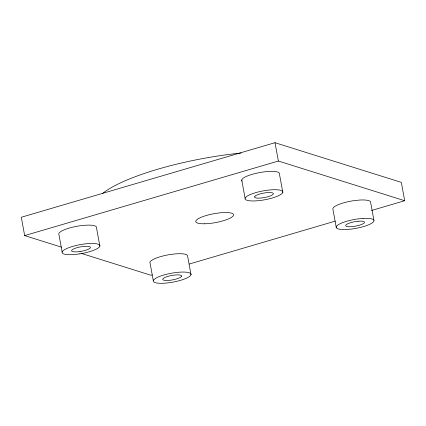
<?xml version="1.0" encoding="UTF-8"?>
<svg xmlns="http://www.w3.org/2000/svg" width="426" height="426" viewBox="0 0 426 426"><rect width="100%" height="100%" fill="white"/><g stroke="black" fill="none" stroke-linecap="round" stroke-linejoin="round"><path stroke-width="0.64" d="M245.094 198.319L246.036 196.982A19.191 4.51 -10.4 0 1 269.956 189.953A19.191 4.51 -10.4 0 1 281.868 193.692L279.701 195.145A19.191 4.51 -10.4 0 1 257.948 200.721A19.191 4.51 -10.4 0 1 245.094 198.319L241.728 179.969L242.671 178.632A19.191 4.51 -10.4 0 1 264.2 171.864A19.191 4.51 -10.4 0 1 279.445 174.01L282.811 192.355M191.008 274.701L190.065 276.037A19.191 4.51 -10.4 0 1 166.145 283.066A19.191 4.51 -10.4 0 1 154.233 279.323L156.401 277.874A19.191 4.51 -10.4 0 1 178.153 272.294A19.191 4.51 -10.4 0 1 191.008 274.701L187.642 256.351A19.191 4.51 -10.4 0 0 174.788 253.949A19.191 4.51 -10.4 0 0 153.03 259.525L150.868 260.978A19.191 4.51 -10.4 0 0 149.925 262.315L153.291 280.659M371.552 210.471L404.7 200.726L401.335 182.381L274.999 142.694L21.3 217.249L24.665 235.594L61.488 247.165M24.665 235.594L278.37 161.039L404.7 200.726M152.274 274.908L151.001 275.281L81.169 253.348M189.245 264.045L335.219 221.147M373.911 220.253L370.545 201.903A19.191 4.51 -10.4 0 0 359.613 200.055L354.901 200.518A19.191 4.51 -10.4 0 0 332.919 209.267L336.29 227.617M274.999 142.694L278.37 161.039M99.86 246.1L96.494 227.756A19.191 4.51 -10.4 0 0 88.07 225.109L83.64 225.349A19.191 4.51 -10.4 0 0 58.777 233.72L62.143 252.064M242.069 181.109A19.191 4.51 -10.4 0 1 241.728 179.969M102.41 193.553A115.67 27.2 -10.4 0 1 241.1 153.035M181.577 276.192L181.109 276.857A9.596 2.258 -10.4 0 1 169.149 280.372A9.596 2.258 -10.4 0 1 163.19 278.503L164.276 277.779A9.596 2.258 -10.4 0 1 175.15 274.988A9.596 2.258 -10.4 0 1 181.577 276.192M254.998 196.157L254.524 196.828A9.596 2.258 -10.4 0 0 260.952 198.031A9.596 2.258 -10.4 0 0 271.831 195.241L272.912 194.517A9.596 2.258 -10.4 0 0 266.953 192.643A9.596 2.258 -10.4 0 0 254.998 196.157M79.838 253.859L74.997 254.471A19.191 4.51 -10.4 0 1 63.085 250.728A19.191 4.51 -10.4 0 1 87.005 243.699L91.441 243.454A19.191 4.51 -10.4 0 1 98.917 247.442A19.191 4.51 -10.4 0 1 79.838 253.859M358.101 221.243L355.683 221.547A9.596 2.258 -10.4 0 0 346.141 224.758A9.596 2.258 -10.4 0 0 349.884 226.749L352.1 226.627A9.596 2.258 -10.4 0 0 364.06 223.112A9.596 2.258 -10.4 0 0 358.101 221.243M80.077 251.526L77.676 251.803A9.596 2.258 -10.4 0 1 74.396 248.587A9.596 2.258 -10.4 0 1 89.913 246.782A9.596 2.258 -10.4 0 1 80.077 251.526M362.984 218.405L358.271 218.868A19.191 4.51 -10.4 0 0 337.046 225.705A19.191 4.51 -10.4 0 0 347.217 229.465L351.929 229.002A19.191 4.51 -10.4 0 0 373.155 222.164A19.191 4.51 -10.4 0 0 362.984 218.405M204.246 223.788A19.191 4.51 -10.4 0 0 233.544 215.178A19.191 4.51 -10.4 0 0 206.264 215.513A19.191 4.51 -10.4 0 0 204.246 223.788"/></g></svg>
